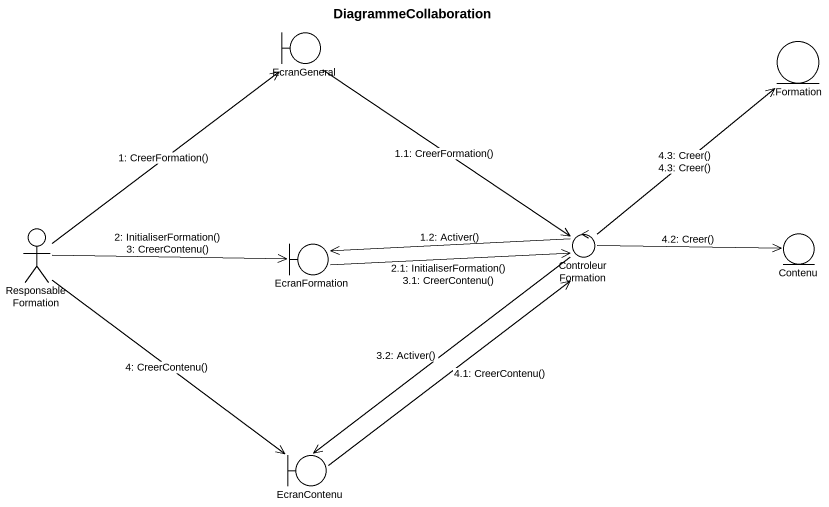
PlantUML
@startuml
title DiagrammeCollaboration
boundary EcranGeneral
entity ":Formation" as Formation
actor ResponsableFormation
control ControleurFormation
entity Contenu
boundary EcranFormation
boundary EcranContenu
ResponsableFormation -up-> EcranGeneral : 1: CreerFormation()
EcranGeneral --> ControleurFormation : 1.1: CreerFormation()
ControleurFormation -left-> EcranFormation : 1.2: Activer()
ResponsableFormation -right-> EcranFormation : 2: InitialiserFormation()\n3: CreerContenu()
EcranFormation -right-> ControleurFormation : 2.1: InitialiserFormation()\n3.1: CreerContenu()
ControleurFormation --> EcranContenu : 3.2: Activer()
ResponsableFormation --> EcranContenu : 4: CreerContenu()
EcranContenu -up-> ControleurFormation : 4.1: CreerContenu()
ControleurFormation -right-> Contenu : 4.2: Creer()
ControleurFormation -up-> Formation : 4.3: Creer()\n4.3: Creer()
@enduml
